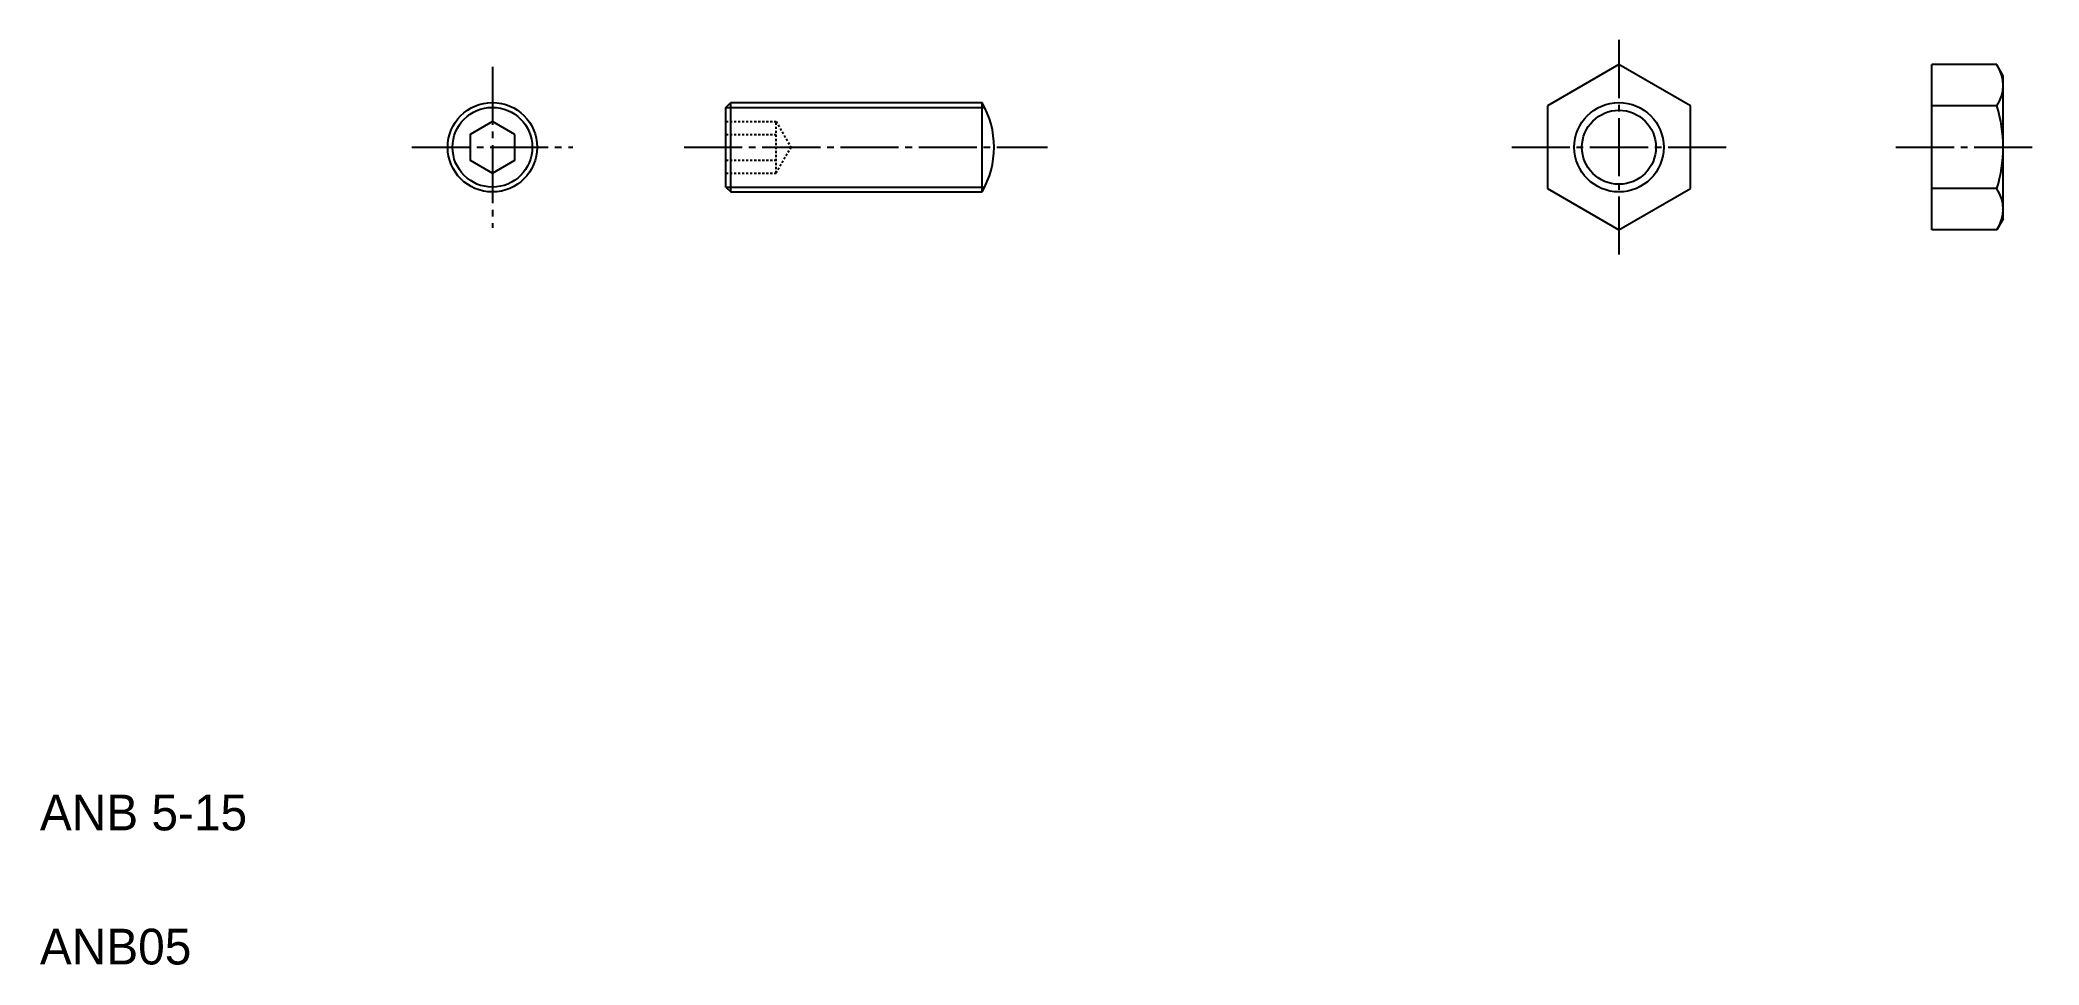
# Model space of a CAD drawing. Extents: x 5 to 117, y 5 to 57.
import ezdxf

# ---------------------------------------------------------------- set-up
doc = ezdxf.new("R2010")
doc.units = 0
doc.header["$LTSCALE"] = 0.25
doc.linetypes.add('CENTER', pattern=[17.5, 13, -1.5, 1.5, -1.5])
doc.linetypes.add('DASHED', pattern=[0.75, 0.5, -0.25])
doc.layers.get('0').update_dxf_attribs({"linetype": 'CONTINUOUS'})
doc.layers.add('CENTER', color=1, linetype='CENTER')

msp = doc.modelspace()

# ---------------------------------------------------------------- linework, layer by layer
at = {"color": 7, "linetype": 'CONTINUOUS'}
for p, q in [((93.36, 55.32), (89.36, 53.01)), ((97.36, 53.01), (93.36, 55.32)), ((110.86, 46.08), (110.86, 55.32)), ((114.51, 55.32), (110.86, 55.32)), ((114.86, 46.7), (114.86, 54.7)), ((43.39, 52.93), (43.66, 53.2)), ((43.39, 48.47), (43.39, 52.93)), ((43.66, 48.2), (43.66, 53.2)), ((43.66, 53.2), (57.72, 53.2)), ((57.72, 48.2), (57.72, 53.2)), ((89.36, 53.01), (89.36, 48.39)), ((97.36, 48.39), (97.36, 53.01)), ((114.51, 53.01), (110.86, 53.01)), ((43.39, 48.47), (43.66, 48.2)), ((43.66, 48.2), (57.72, 48.2)), ((89.36, 48.39), (93.36, 46.08)), ((93.36, 46.08), (97.36, 48.39)), ((114.51, 48.39), (110.86, 48.39)), ((114.51, 46.08), (110.86, 46.08))]:
    msp.add_line(p, q, dxfattribs=at)
for p, q in [((114.86, 54.7), (114.51, 55.32)), ((47.18, 53.2), (47.18, 53.2)), ((50.69, 53.2), (50.69, 53.2)), ((114.86, 46.7), (114.51, 46.08))]:
    msp.add_line(p, q)
at = {"color": 3, "linetype": 'CONTINUOUS'}
for p, q in [((43.39, 52.93), (57.87, 52.93)), ((43.39, 48.47), (57.87, 48.47))]:
    msp.add_line(p, q, dxfattribs=at)
at = {"color": 3, "linetype": 'DASHED'}
for p, q in [((43.39, 52.14), (46.19, 52.14)), ((46.19, 49.25), (46.19, 52.14)), ((46.19, 52.14), (47.03, 50.7)), ((43.39, 51.42), (46.19, 51.42)), ((46.19, 49.25), (47.03, 50.7)), ((43.39, 49.98), (46.19, 49.98)), ((43.39, 49.25), (46.19, 49.25))]:
    msp.add_line(p, q, dxfattribs=at)
at = {"color": 7, "linetype": 'CONTINUOUS'}
msp.add_lwpolyline([(31.57, 51.42), (30.32, 52.14), (29.07, 51.42), (29.07, 49.98), (30.32, 49.25), (31.57, 49.98)], close=True, dxfattribs=at)
for centre, radius in [((30.32, 50.7), 2.5), ((93.36, 50.7), 2.07)]:
    msp.add_circle(centre, radius, dxfattribs=at)
at = {"color": 3, "linetype": 'CONTINUOUS'}
for centre, radius in [((30.32, 50.7), 2.23), ((93.36, 50.7), 2.5)]:
    msp.add_circle(centre, radius, dxfattribs=at)
for centre, radius, start, end in [((112.82, 54.16), 2.04, 325.6158, 34.3842), ((107.22, 50.7), 7.64, 342.412, 17.588), ((112.82, 47.23), 2.04, 325.6158, 34.3842)]:
    msp.add_arc(centre, radius, start, end)
at = {"color": 7, "linetype": 'CONTINUOUS'}
msp.add_arc((53.39, 50.7), 5, 330, 30, dxfattribs=at)
at = {"layer": 'CENTER', "color": 1, "linetype": 'CENTER'}
for p, q in [((93.36, 56.7), (93.36, 44.7)), ((30.32, 55.2), (30.32, 46.2)), ((25.82, 50.7), (34.82, 50.7)), ((41.05, 50.7), (61.39, 50.7)), ((87.36, 50.7), (99.36, 50.7)), ((108.86, 50.7), (116.86, 50.7))]:
    msp.add_line(p, q, dxfattribs=at)

# ---------------------------------------------------------------- texts
for s, p in [('ANB 5-15', (5, 12.5)), ('ANB05', (5, 5))]:
    msp.add_text(s, height=2).set_placement(p)

doc.saveas('drawing.dxf')
